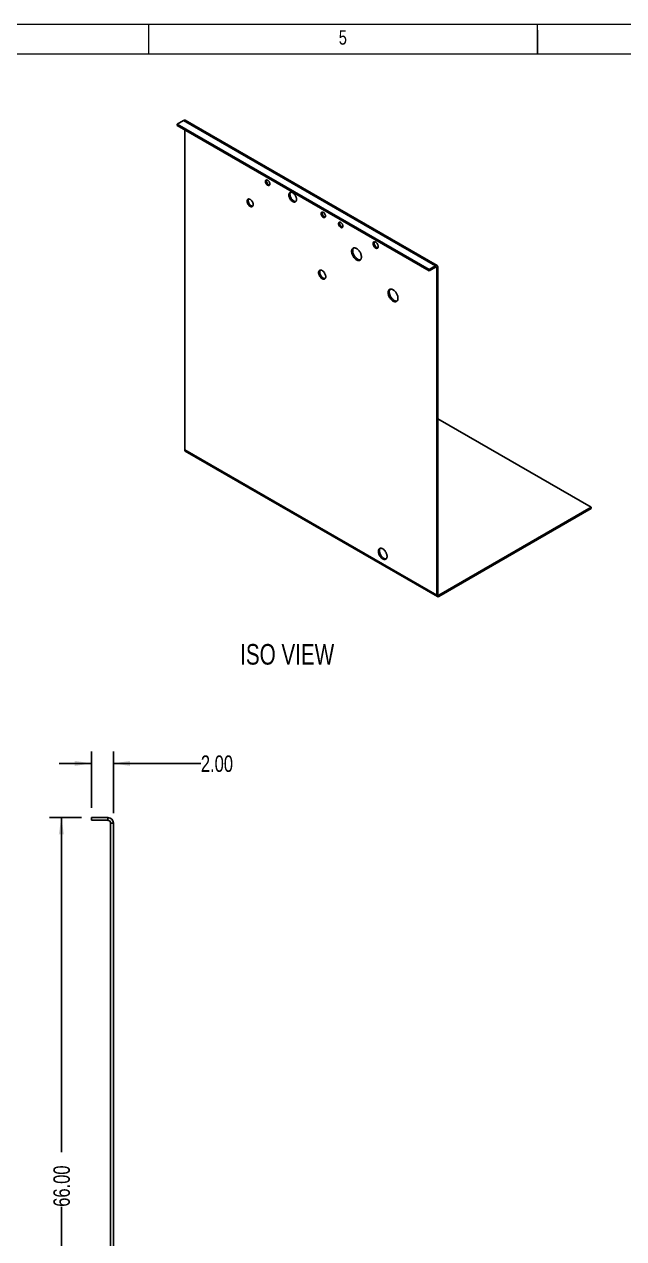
# Model space of a CAD drawing. Header units: inches. Extents: x 0 to 529, y 0 to 374.
# Drawn here: x 181.4 to 278.5, y 176.7 to 373.6 of the extents above; entities that cross this region are included whole.
import ezdxf

# ---------------------------------------------------------------- set-up
doc = ezdxf.new("R2010")
doc.units = ezdxf.units.IN
doc.header["$LTSCALE"] = 32
doc.header["$MEASUREMENT"] = 0
doc.layers.add('FORMAT', color=7, linetype='Continuous')
doc.styles.add('SLDTEXTSTYLE0', font='TXT', dxfattribs={"width": 0.75})
doc.dimstyles.new('SLDDIMSTYLE10', dxfattribs={"dimtxt": 2.71875, "dimasz": 2.71875, "dimexe": 0, "dimexo": 0.0625, "dimgap": 0.679688, "dimtad": 0, "dimlfac": 0.5625, "dimrnd": 1e-09, "dimzin": 4, "dimdsep": 46, "dimtxsty": 'SLDTEXTSTYLE0', "dimsah": 1, "dimcen": 0.09, "dimadec": 0, "dimazin": 1, "dimtfac": 1, "dimtmove": 0, "dimatfit": 0, "dimfxl": 0, "dimfrac": 2, "dimtolj": 1, "dimtzin": 12, "dimarcsym": 0})
doc.dimstyles.new('SLDDIMSTYLE11', dxfattribs={"dimtxt": 2.71875, "dimasz": 2.71875, "dimexe": 0, "dimexo": 0.0625, "dimgap": 0.679688, "dimtad": 0, "dimlfac": 0.5625, "dimrnd": 1e-09, "dimzin": 4, "dimdsep": 46, "dimtxsty": 'SLDTEXTSTYLE0', "dimsah": 1, "dimcen": 0.09, "dimadec": 0, "dimazin": 1, "dimtfac": 1, "dimtofl": 0, "dimtmove": 0, "dimatfit": 3, "dimfxl": 0, "dimfrac": 2, "dimtolj": 1, "dimtzin": 12, "dimarcsym": 0})

# ---------------------------------------------------------------- blocks, each defined once
blk = doc.blocks.new('Drawing View46')
at = {"color": 7, "linetype": 'Continuous', "lineweight": 25}
for p, q in [((-4, 117.33), (-4, 116.89)), ((-4, 117.33), (-1.33, 117.33)), ((-4, 116.89), (-1.33, 116.89)), ((-1.33, 116.89), (-1.33, 117.33)), ((-0.89, 0.89), (-0.89, 116.44)), ((-0.89, 116.44), (-0.44, 116.44)), ((-0.44, 0.89), (-0.44, 116.44)), ((-0.44, 0.89), (-0.89, 0.89)), ((0, 0.44), (0, 0)), ((0, 0.44), (62, 0.44)), ((0, 0), (62, 0)), ((62, 0.44), (62, 0))]:
    blk.add_line(p, q, dxfattribs=at)
for centre, radius, start, end in [((-1.33, 116.44), 0.889, 0, 90), ((-1.33, 116.44), 0.444, 0, 90), ((0, 0.89), 0.889, 180, 270), ((0, 0.89), 0.444, 180, 270)]:
    blk.add_arc(centre, radius, start, end, dxfattribs=at)
blk = doc.blocks.new('_D_31')
at = {"layer": 'FORMAT'}
for p, q in [((192.29, 246.58), (192.29, 255.68)), ((195.84, 245.69), (195.84, 255.68)), ((192.29, 253.76), (187.06, 253.76)), ((195.84, 253.76), (210.02, 253.76))]:
    blk.add_line(p, q, dxfattribs=at)
for points in [[(192.29, 253.76), (189.57, 254.18), (189.57, 253.34)], [(195.84, 253.76), (198.56, 253.34), (198.56, 254.18)]]:
    blk.add_solid(points, dxfattribs=at)
at = {"layer": 'FORMAT', "insert": (210.02, 255.05), "char_height": 2.667, "attachment_point": 1, "style": 'SLDTEXTSTYLE0'}
blk.add_mtext('2.00', dxfattribs=at)
blk = doc.blocks.new('_D_32')
at = {"layer": 'FORMAT'}
for p, q in [((190.69, 244.98), (185.49, 244.98)), ((187.41, 244.98), (187.41, 190.73)), ((187.41, 127.65), (187.41, 181.89)), ((194.69, 127.65), (185.49, 127.65))]:
    blk.add_line(p, q, dxfattribs=at)
for points in [[(187.41, 244.98), (186.99, 242.26), (187.83, 242.26)], [(187.41, 127.65), (187.83, 130.37), (186.99, 130.37)]]:
    blk.add_solid(points, dxfattribs=at)
at = {"layer": 'FORMAT', "insert": (186.12, 181.89), "char_height": 2.667, "attachment_point": 1, "rotation": 90, "style": 'SLDTEXTSTYLE0'}
blk.add_mtext('66.00', dxfattribs=at)
blk = doc.blocks.new('Drawing View47')
at = {"color": 7, "linetype": 'Continuous', "lineweight": 25}
for p, q in [((-41.09, 23.55), (-42.15, 22.94)), ((-42.15, 22.94), (-1.31, -0.64)), ((-42.15, 22.94), (-42.15, 22.73)), ((-42.15, 22.73), (-1.31, -0.84)), ((-41.09, 23.55), (-0.25, -0.02)), ((-40.91, 22.02), (-40.91, -29.83)), ((0, 0), (-40.84, 23.57)), ((-1.31, -0.64), (-0.25, -0.02)), ((-1.31, -0.84), (-0.25, -0.23)), ((-1.31, -0.64), (-1.31, -0.84)), ((-0.25, -0.23), (-0.25, -0.02)), ((-0.25, -0.23), (-0.07, -0.33)), ((-0.07, -0.33), (0.1, -0.23)), ((-0.07, -53.41), (-0.07, -0.33)), ((0.1, -53.3), (0.1, -0.23)), ((0.1, -24.83), (24.94, -39.17)), ((-0.07, -53.41), (-40.91, -29.83)), ((-40.81, -30.06), (0.03, -53.64)), ((0.28, -53.41), (24.94, -39.17)), ((24.94, -39.17), (24.94, -39.37)), ((0.28, -53.61), (24.94, -39.37)), ((0.1, -53.3), (-0.07, -53.41)), ((0.28, -53.41), (0.1, -53.3)), ((0.28, -53.41), (0.28, -53.61))]:
    blk.add_line(p, q, dxfattribs=at)
at = {"color": 7, "linetype": 'Continuous', "lineweight": 25, "flags": 128}
for points in [[(-27.12, 13.24), (-27.13, 13.31), (-27.14, 13.39), (-27.16, 13.47), (-27.2, 13.54), (-27.24, 13.62), (-27.29, 13.69), (-27.34, 13.75), (-27.4, 13.8), (-27.46, 13.84), (-27.52, 13.88), (-27.58, 13.9), (-27.63, 13.9), (-27.68, 13.9), (-27.73, 13.88), (-27.77, 13.84), (-27.8, 13.8), (-27.82, 13.75), (-27.83, 13.68), (-27.83, 13.61), (-27.82, 13.54), (-27.8, 13.46), (-27.77, 13.39), (-27.73, 13.31), (-27.68, 13.24), (-27.63, 13.17), (-27.58, 13.11), (-27.52, 13.07), (-27.46, 13.03), (-27.4, 13), (-27.34, 12.99), (-27.29, 12.99), (-27.24, 13), (-27.2, 13.03), (-27.16, 13.07), (-27.14, 13.12), (-27.13, 13.18), (-27.12, 13.24)], [(-27.65, 13.75), (-27.65, 13.68), (-27.63, 13.6), (-27.61, 13.53), (-27.57, 13.45), (-27.53, 13.38), (-27.48, 13.31), (-27.43, 13.24), (-27.37, 13.19), (-27.31, 13.15), (-27.25, 13.12), (-27.19, 13.1), (-27.15, 13.09)], [(-22.79, 10.74), (-22.79, 10.83), (-22.81, 10.93), (-22.83, 11.03), (-22.87, 11.13), (-22.91, 11.23), (-22.96, 11.33), (-23.01, 11.42), (-23.08, 11.51), (-23.14, 11.59), (-23.22, 11.67), (-23.29, 11.73), (-23.37, 11.79), (-23.45, 11.83), (-23.52, 11.87), (-23.6, 11.89), (-23.67, 11.9), (-23.74, 11.89), (-23.8, 11.88), (-23.86, 11.85), (-23.91, 11.81), (-23.95, 11.76), (-23.98, 11.69), (-24.01, 11.62), (-24.02, 11.54), (-24.03, 11.46), (-24.02, 11.36), (-24.01, 11.27), (-23.98, 11.17), (-23.95, 11.07), (-23.91, 10.97), (-23.86, 10.87), (-23.8, 10.78), (-23.74, 10.69), (-23.67, 10.6), (-23.6, 10.53), (-23.52, 10.46), (-23.45, 10.41), (-23.37, 10.36), (-23.29, 10.33), (-23.22, 10.31), (-23.14, 10.3), (-23.08, 10.3), (-23.01, 10.32), (-22.96, 10.35), (-22.91, 10.39), (-22.87, 10.44), (-22.83, 10.5), (-22.81, 10.57), (-22.79, 10.65), (-22.79, 10.74)], [(-29.81, 9.9), (-29.82, 9.98), (-29.83, 10.07), (-29.86, 10.16), (-29.89, 10.25), (-29.93, 10.34), (-29.98, 10.42), (-30.04, 10.5), (-30.1, 10.57), (-30.16, 10.64), (-30.23, 10.7), (-30.3, 10.74), (-30.37, 10.78), (-30.44, 10.8), (-30.5, 10.81), (-30.57, 10.81), (-30.62, 10.79), (-30.67, 10.76), (-30.71, 10.72), (-30.75, 10.67), (-30.77, 10.61), (-30.78, 10.54), (-30.79, 10.46), (-30.78, 10.38), (-30.77, 10.29), (-30.75, 10.2), (-30.71, 10.11), (-30.67, 10.02), (-30.62, 9.94), (-30.57, 9.86), (-30.5, 9.78), (-30.44, 9.72), (-30.37, 9.66), (-30.3, 9.62), (-30.23, 9.58), (-30.16, 9.56), (-30.1, 9.55), (-30.04, 9.55), (-29.98, 9.57), (-29.93, 9.6), (-29.89, 9.64), (-29.86, 9.69), (-29.83, 9.75), (-29.82, 9.82), (-29.81, 9.9)], [(-30.61, 10.56), (-30.61, 10.48), (-30.59, 10.39), (-30.57, 10.3), (-30.54, 10.21), (-30.49, 10.13), (-30.44, 10.04), (-30.39, 9.96), (-30.33, 9.89), (-30.26, 9.82), (-30.19, 9.76), (-30.13, 9.72), (-30.06, 9.68), (-29.99, 9.66), (-29.92, 9.65), (-29.88, 9.65)], [(-23.85, 11.56), (-23.84, 11.47), (-23.83, 11.37), (-23.81, 11.27), (-23.77, 11.17), (-23.73, 11.07), (-23.68, 10.97), (-23.63, 10.88), (-23.56, 10.79), (-23.49, 10.71), (-23.42, 10.63), (-23.35, 10.57), (-23.27, 10.51), (-23.19, 10.46), (-23.12, 10.43), (-23.04, 10.41), (-22.97, 10.4), (-22.9, 10.41), (-22.89, 10.41)], [(-18.1, 8.04), (-18.11, 8.11), (-18.12, 8.18), (-18.15, 8.26), (-18.18, 8.34), (-18.22, 8.41), (-18.27, 8.48), (-18.33, 8.54), (-18.38, 8.6), (-18.44, 8.64), (-18.5, 8.67), (-18.56, 8.69), (-18.62, 8.7), (-18.67, 8.69), (-18.71, 8.67), (-18.75, 8.64), (-18.78, 8.6), (-18.8, 8.54), (-18.81, 8.48), (-18.81, 8.41), (-18.8, 8.34), (-18.78, 8.26), (-18.75, 8.18), (-18.71, 8.11), (-18.67, 8.03), (-18.62, 7.97), (-18.56, 7.91), (-18.5, 7.86), (-18.44, 7.82), (-18.38, 7.8), (-18.33, 7.79), (-18.27, 7.79), (-18.22, 7.8), (-18.18, 7.83), (-18.15, 7.86), (-18.12, 7.91), (-18.11, 7.97), (-18.1, 8.04)], [(-18.63, 8.55), (-18.63, 8.48), (-18.61, 8.4), (-18.59, 8.32), (-18.56, 8.25), (-18.51, 8.17), (-18.47, 8.1), (-18.41, 8.04), (-18.36, 7.99), (-18.3, 7.94), (-18.24, 7.91), (-18.18, 7.89), (-18.14, 7.89)], [(-15.28, 6.4), (-15.28, 6.48), (-15.3, 6.55), (-15.32, 6.63), (-15.35, 6.71), (-15.4, 6.78), (-15.44, 6.85), (-15.5, 6.91), (-15.56, 6.96), (-15.61, 7.01), (-15.67, 7.04), (-15.73, 7.06), (-15.79, 7.06), (-15.84, 7.06), (-15.88, 7.04), (-15.92, 7.01), (-15.95, 6.96), (-15.97, 6.91), (-15.98, 6.85), (-15.98, 6.78), (-15.97, 6.7), (-15.95, 6.63), (-15.92, 6.55), (-15.88, 6.47), (-15.84, 6.4), (-15.79, 6.34), (-15.73, 6.28), (-15.67, 6.23), (-15.61, 6.19), (-15.56, 6.17), (-15.5, 6.15), (-15.44, 6.15), (-15.4, 6.17), (-15.35, 6.19), (-15.32, 6.23), (-15.3, 6.28), (-15.28, 6.34), (-15.28, 6.4)], [(-15.81, 6.91), (-15.8, 6.84), (-15.79, 6.77), (-15.76, 6.69), (-15.73, 6.61), (-15.69, 6.54), (-15.64, 6.47), (-15.58, 6.41), (-15.53, 6.35), (-15.47, 6.31), (-15.41, 6.28), (-15.35, 6.26), (-15.31, 6.25)], [(-12.27, 1.4), (-12.28, 1.51), (-12.29, 1.62), (-12.32, 1.73), (-12.35, 1.85), (-12.39, 1.96), (-12.44, 2.08), (-12.5, 2.19), (-12.57, 2.29), (-12.64, 2.4), (-12.72, 2.49), (-12.8, 2.58), (-12.89, 2.66), (-12.98, 2.72), (-13.07, 2.78), (-13.16, 2.83), (-13.24, 2.86), (-13.33, 2.88), (-13.41, 2.89), (-13.49, 2.88), (-13.56, 2.87), (-13.63, 2.84), (-13.69, 2.79), (-13.74, 2.74), (-13.78, 2.67), (-13.82, 2.6), (-13.84, 2.51), (-13.86, 2.42), (-13.86, 2.32), (-13.86, 2.22), (-13.84, 2.11), (-13.82, 1.99), (-13.78, 1.88), (-13.74, 1.76), (-13.69, 1.65), (-13.63, 1.54), (-13.56, 1.43), (-13.49, 1.33), (-13.41, 1.23), (-13.33, 1.15), (-13.24, 1.07), (-13.16, 1), (-13.07, 0.94), (-12.98, 0.9), (-12.89, 0.86), (-12.8, 0.84), (-12.72, 0.84), (-12.64, 0.84), (-12.57, 0.86), (-12.5, 0.89), (-12.44, 0.93), (-12.39, 0.98), (-12.35, 1.05), (-12.32, 1.13), (-12.29, 1.21), (-12.28, 1.3), (-12.27, 1.4)], [(-13.69, 2.42), (-13.68, 2.32), (-13.67, 2.21), (-13.64, 2.09), (-13.61, 1.98), (-13.56, 1.86), (-13.51, 1.75), (-13.45, 1.64), (-13.39, 1.53), (-13.31, 1.43), (-13.23, 1.34), (-13.15, 1.25), (-13.07, 1.17), (-12.98, 1.1), (-12.89, 1.05), (-12.8, 1), (-12.71, 0.97), (-12.63, 0.95), (-12.54, 0.94), (-12.47, 0.94), (-12.42, 0.95)], [(-9.55, 3.1), (-9.56, 3.18), (-9.57, 3.26), (-9.6, 3.34), (-9.63, 3.42), (-9.67, 3.5), (-9.72, 3.58), (-9.77, 3.65), (-9.83, 3.72), (-9.89, 3.77), (-9.96, 3.82), (-10.02, 3.85), (-10.08, 3.88), (-10.14, 3.89), (-10.2, 3.88), (-10.25, 3.87), (-10.3, 3.84), (-10.33, 3.8), (-10.36, 3.75), (-10.38, 3.69), (-10.39, 3.62), (-10.39, 3.55), (-10.38, 3.47), (-10.36, 3.39), (-10.33, 3.3), (-10.3, 3.22), (-10.25, 3.14), (-10.2, 3.07), (-10.14, 3), (-10.08, 2.94), (-10.02, 2.89), (-9.96, 2.85), (-9.89, 2.82), (-9.83, 2.8), (-9.77, 2.8), (-9.72, 2.81), (-9.67, 2.83), (-9.63, 2.86), (-9.6, 2.91), (-9.57, 2.96), (-9.56, 3.03), (-9.55, 3.1)], [(-10.22, 3.69), (-10.21, 3.61), (-10.2, 3.53), (-10.17, 3.45), (-10.14, 3.36), (-10.1, 3.28), (-10.05, 3.21), (-10, 3.13), (-9.94, 3.07), (-9.88, 3.01), (-9.81, 2.97), (-9.75, 2.93), (-9.68, 2.91), (-9.62, 2.9), (-9.6, 2.9)], [(0.1, -0.23), (0.1, -0.16), (0.08, -0.1), (0.06, -0.05), (0.02, -0.01), (-0.02, 0.01), (-0.07, 0.02), (-0.13, 0.02), (-0.19, 0), (-0.25, -0.02)], [(-18.06, -1.79), (-18.06, -1.7), (-18.08, -1.6), (-18.1, -1.51), (-18.14, -1.41), (-18.18, -1.31), (-18.23, -1.22), (-18.28, -1.13), (-18.35, -1.05), (-18.41, -0.97), (-18.49, -0.9), (-18.56, -0.84), (-18.63, -0.79), (-18.71, -0.75), (-18.78, -0.73), (-18.86, -0.71), (-18.92, -0.71), (-18.99, -0.72), (-19.04, -0.75), (-19.09, -0.79), (-19.13, -0.83), (-19.17, -0.89), (-19.19, -0.96), (-19.21, -1.04), (-19.21, -1.12), (-19.21, -1.21), (-19.19, -1.31), (-19.17, -1.4), (-19.13, -1.5), (-19.09, -1.6), (-19.04, -1.69), (-18.99, -1.78), (-18.92, -1.87), (-18.86, -1.94), (-18.78, -2.01), (-18.71, -2.07), (-18.63, -2.12), (-18.56, -2.16), (-18.49, -2.18), (-18.41, -2.2), (-18.35, -2.2), (-18.28, -2.19), (-18.23, -2.16), (-18.18, -2.12), (-18.14, -2.08), (-18.1, -2.02), (-18.08, -1.95), (-18.06, -1.87), (-18.06, -1.79)], [(-19.03, -1.02), (-19.03, -1.11), (-19.01, -1.2), (-18.99, -1.3), (-18.96, -1.4), (-18.92, -1.49), (-18.87, -1.59), (-18.81, -1.68), (-18.75, -1.76), (-18.68, -1.84), (-18.61, -1.91), (-18.53, -1.97), (-18.46, -2.02), (-18.38, -2.06), (-18.31, -2.08), (-18.24, -2.1), (-18.17, -2.1), (-18.15, -2.09)], [(-6.35, -5.28), (-6.35, -5.18), (-6.37, -5.07), (-6.39, -4.95), (-6.43, -4.84), (-6.47, -4.72), (-6.52, -4.61), (-6.58, -4.5), (-6.65, -4.39), (-6.72, -4.29), (-6.8, -4.19), (-6.88, -4.11), (-6.97, -4.03), (-7.06, -3.96), (-7.14, -3.9), (-7.23, -3.86), (-7.32, -3.82), (-7.41, -3.8), (-7.49, -3.8), (-7.57, -3.8), (-7.64, -3.82), (-7.71, -3.85), (-7.77, -3.89), (-7.82, -3.95), (-7.86, -4.01), (-7.9, -4.09), (-7.92, -4.17), (-7.93, -4.26), (-7.94, -4.36), (-7.93, -4.47), (-7.92, -4.58), (-7.9, -4.69), (-7.86, -4.81), (-7.82, -4.92), (-7.77, -5.04), (-7.71, -5.15), (-7.64, -5.25), (-7.57, -5.36), (-7.49, -5.45), (-7.41, -5.54), (-7.32, -5.62), (-7.23, -5.68), (-7.14, -5.74), (-7.06, -5.79), (-6.97, -5.82), (-6.88, -5.84), (-6.8, -5.85), (-6.72, -5.84), (-6.65, -5.83), (-6.58, -5.8), (-6.52, -5.75), (-6.47, -5.7), (-6.43, -5.63), (-6.39, -5.56), (-6.37, -5.47), (-6.35, -5.38), (-6.35, -5.28)], [(-7.76, -4.26), (-7.76, -4.37), (-7.74, -4.48), (-7.72, -4.59), (-7.68, -4.71), (-7.64, -4.82), (-7.59, -4.93), (-7.53, -5.05), (-7.46, -5.15), (-7.39, -5.25), (-7.31, -5.35), (-7.23, -5.44), (-7.14, -5.51), (-7.06, -5.58), (-6.97, -5.64), (-6.88, -5.68), (-6.79, -5.72), (-6.7, -5.74), (-6.62, -5.75), (-6.54, -5.74), (-6.5, -5.73)], [(-8.12, -47.13), (-8.12, -47.03), (-8.14, -46.93), (-8.16, -46.82), (-8.19, -46.71), (-8.24, -46.6), (-8.29, -46.5), (-8.35, -46.39), (-8.41, -46.3), (-8.48, -46.2), (-8.56, -46.12), (-8.64, -46.04), (-8.72, -45.97), (-8.8, -45.92), (-8.89, -45.87), (-8.97, -45.84), (-9.05, -45.82), (-9.13, -45.81), (-9.2, -45.81), (-9.27, -45.83), (-9.33, -45.86), (-9.39, -45.9), (-9.43, -45.95), (-9.47, -46.02), (-9.5, -46.09), (-9.52, -46.18), (-9.53, -46.27), (-9.53, -46.36), (-9.52, -46.46), (-9.5, -46.57), (-9.47, -46.68), (-9.43, -46.79), (-9.39, -46.89), (-9.33, -47), (-9.27, -47.1), (-9.2, -47.19), (-9.13, -47.28), (-9.05, -47.36), (-8.97, -47.44), (-8.89, -47.5), (-8.8, -47.55), (-8.72, -47.59), (-8.64, -47.62), (-8.56, -47.63), (-8.48, -47.63), (-8.41, -47.62), (-8.35, -47.6), (-8.29, -47.56), (-8.24, -47.52), (-8.19, -47.46), (-8.16, -47.39), (-8.14, -47.31), (-8.12, -47.22), (-8.12, -47.13)], [(-9.35, -46.21), (-9.35, -46.31), (-9.33, -46.41), (-9.31, -46.52), (-9.28, -46.63), (-9.23, -46.74), (-9.18, -46.84), (-9.12, -46.95), (-9.06, -47.04), (-8.99, -47.14), (-8.91, -47.22), (-8.83, -47.3), (-8.75, -47.37), (-8.67, -47.42), (-8.58, -47.47), (-8.5, -47.5), (-8.42, -47.52), (-8.34, -47.53), (-8.27, -47.53), (-8.24, -47.52)], [(-0.07, -53.41), (-0.07, -53.47), (-0.05, -53.53), (-0.03, -53.58), (0.01, -53.62), (0.05, -53.65), (0.1, -53.66), (0.16, -53.66), (0.22, -53.64), (0.28, -53.61)]]:
    blk.add_lwpolyline(points, dxfattribs=at)
at = {"color": 7, "linetype": 'Continuous', "lineweight": 25}
for centre, radius, start, end in [((-40.94, 23.35), 0.245, 64.7809, 126.5296), ((-27.32, 13.76), 0.326, 154.598, 181.7985), ((-23.34, 11.58), 0.512, 143.114, 182.9546), ((-30.2, 10.58), 0.418, 147.2207, 182.5952), ((-18.31, 8.56), 0.326, 154.598, 181.7985), ((-15.48, 6.92), 0.326, 154.598, 181.7985), ((-13.06, 2.46), 0.629, 139.2018, 183.7027), ((-9.85, 3.7), 0.365, 150.0619, 182.5401), ((-18.56, -1), 0.478, 144.1145, 182.9901), ((-0.18, -0.31), 0.109, 350.786, 129.2033), ((-7.13, -4.22), 0.629, 139.2018, 183.7027), ((-40.66, -29.86), 0.251, 174.3376, 234.3502), ((-8.79, -46.17), 0.56, 140.5196, 183.7762), ((0.21, -53.32), 0.109, 170.786, 309.2033)]:
    blk.add_arc(centre, radius, start, end, dxfattribs=at)

msp = doc.modelspace()

# ---------------------------------------------------------------- linework, layer by layer
at = {"color": 7, "linetype": 'Continuous', "lineweight": 18}
for p, q in [((0.598, 373.575), (528.535, 373.575)), ((201.575, 368.775), (201.575, 373.575)), ((264.567, 368.775), (264.567, 373.575)), ((264.567, 372.616), (264.567, 368.774)), ((5.398, 368.775), (523.735, 368.775))]:
    msp.add_line(p, q, dxfattribs=at)

# ---------------------------------------------------------------- block references
at = {"color": 7, "linetype": 'Continuous', "lineweight": 25}
for name, p in [('Drawing View47', (248.306, 334.448)), ('Drawing View46', (196.285, 127.647))]:
    msp.add_blockref(name, p, dxfattribs=at)

# ---------------------------------------------------------------- texts
at = {"color": 7, "linetype": 'Continuous', "lineweight": 0, "insert": (233.024, 372.608), "char_height": 2.333, "attachment_point": 2, "style": 'SLDTEXTSTYLE0'}
msp.add_mtext('5', dxfattribs=at)
at = {"layer": 'FORMAT', "insert": (216.385, 273.112), "char_height": 3.3333, "attachment_point": 1, "style": 'SLDTEXTSTYLE0'}
msp.add_mtext('ISO VIEW', dxfattribs=at)

# ---------------------------------------------------------------- dimensions: what is measured, and where the dimension line sits
at = {"layer": 'FORMAT'}
for base, p2, angle, dimstyle, picture, middle in [((195.841, 253.758), (195.841, 244.091), 0, 'SLDDIMSTYLE10', '_D_31', (213.47, 253.758)), ((187.413, 127.647), (196.285, 127.647), 90, 'SLDDIMSTYLE11', '_D_32', (187.413, 186.313))]:
    dim = msp.add_linear_dim(base=base, p1=(192.285, 244.98), p2=p2, angle=angle, dimstyle=dimstyle, dxfattribs=at)
    dim.commit()
    dim.dimension.update_dxf_attribs({"geometry": picture, "text_midpoint": middle, "dimtype": 160})

doc.saveas('drawing.dxf')
